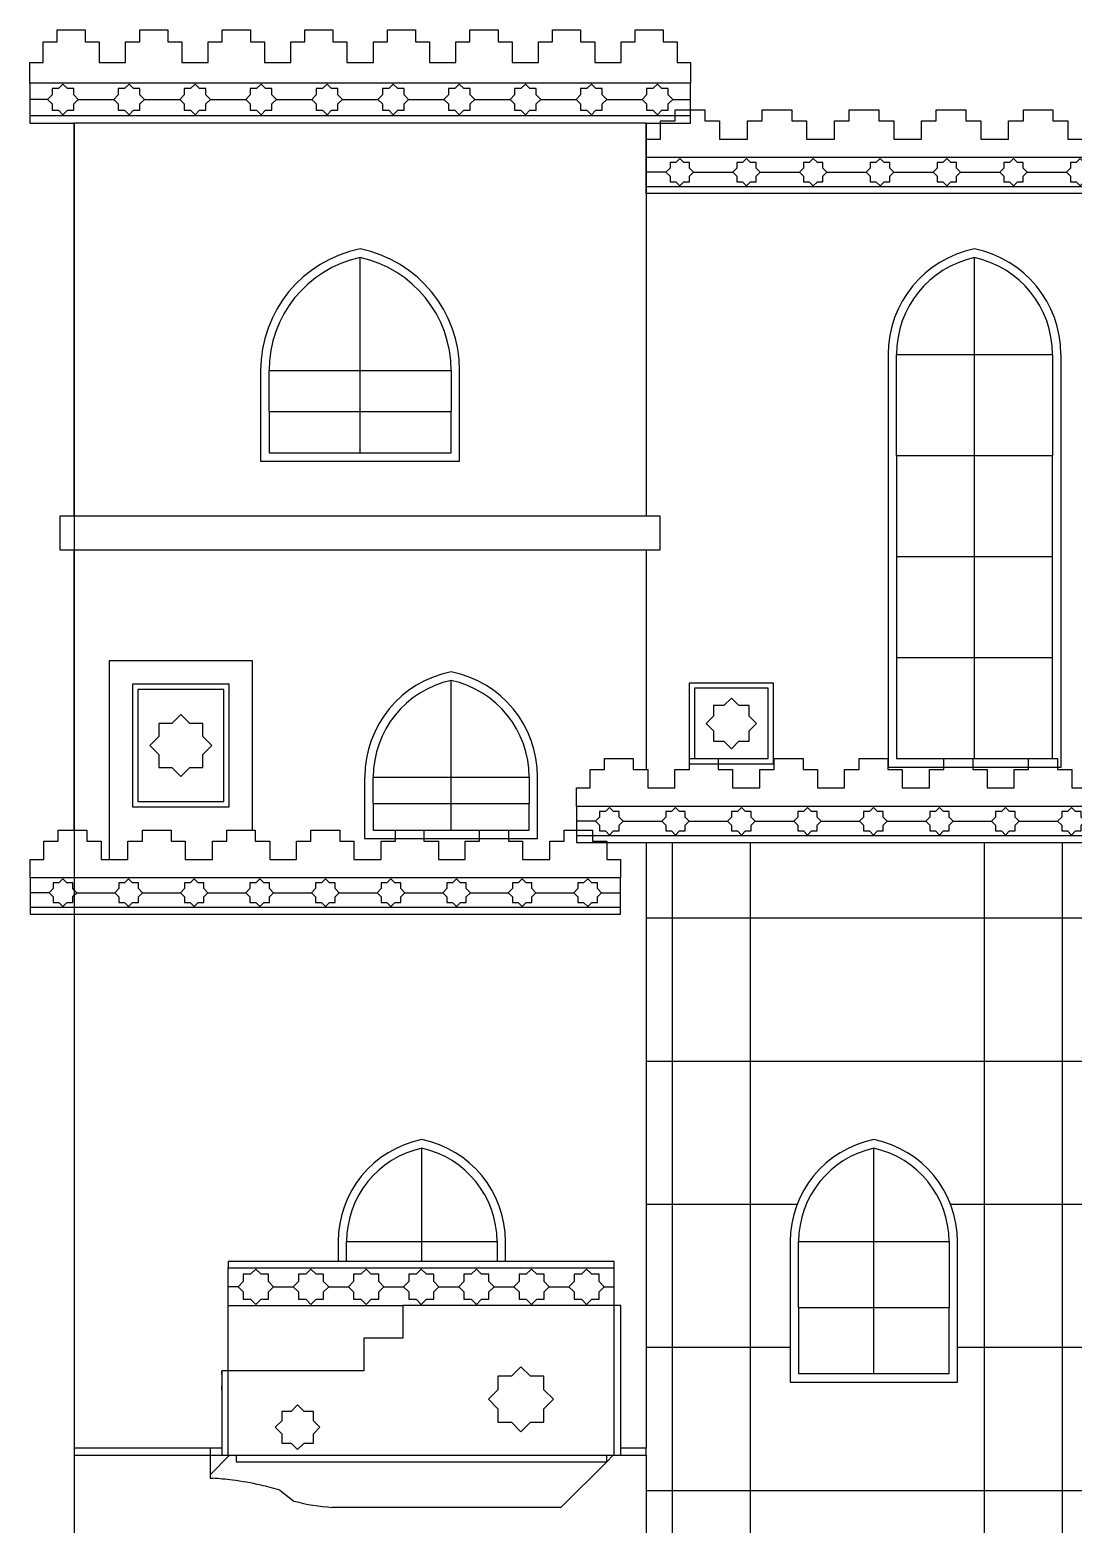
# Model space of a CAD drawing. Header units: inches. Extents: x 323.8 to 359.6, y 89.7 to 114.
# Drawn here: x 328.59 to 336.62, y 102.55 to 114.04 of the extents above; entities that cross this region are included whole.
import ezdxf

# ---------------------------------------------------------------- set-up
doc = ezdxf.new("R2010")
doc.units = ezdxf.units.IN
for name, color, linetype, lineweight in [('01_ORIGINAL_ENVELOPE', 7, 'Continuous', 25), ('02_ISLAMIC_WINDOWS', 7, 'Continuous', 25), ('03_ISLAMIC_BALCONIES', 7, 'Continuous', 25), ('05_ISLAMIC_FRIEZES', 7, 'Continuous', 25)]:
    doc.layers.add(name, color=color, linetype=linetype, lineweight=lineweight)

msp = doc.modelspace()

# ---------------------------------------------------------------- linework, layer by layer
at = {"layer": '01_ORIGINAL_ENVELOPE'}
for points in [[(328.932, 113.32), (328.932, 110.3)], [(328.934, 113.32), (328.934, 110.3)], [(333.334, 113.32), (328.934, 113.32)], [(333.334, 113.32), (333.334, 110.3)], [(333.334, 113.32), (333.334, 113.32)], [(333.334, 113.197), (333.334, 113.32)], [(333.334, 113.056), (333.334, 113.197)], [(333.334, 112.944), (333.334, 113.056)], [(333.334, 112.831), (333.334, 112.944)], [(337.384, 112.78), (333.334, 112.78), (333.334, 112.831)], [(328.934, 110.3), (328.934, 110.04)], [(328.932, 110.04), (328.932, 107.886)], [(328.934, 110.04), (328.934, 107.886)], [(333.334, 110.04), (333.334, 108.436), (333.334, 108.352)], [(330.305, 107.886), (330.305, 109.187), (329.204, 109.187), (329.204, 107.886), (329.204, 107.66)], [(328.934, 107.886), (328.934, 107.518)], [(333.334, 107.79), (333.334, 107.211)], [(333.334, 107.79), (333.534, 107.79)], [(333.534, 107.211), (333.534, 107.79)], [(333.534, 107.79), (334.134, 107.79)], [(334.134, 107.211), (334.134, 107.79)], [(334.134, 107.79), (335.934, 107.79)], [(335.934, 107.211), (335.934, 107.79)], [(335.934, 107.79), (336.534, 107.79)], [(336.534, 107.211), (336.534, 107.79)], [(336.534, 107.79), (337.009, 107.79)], [(328.934, 107.518), (328.934, 107.425)], [(328.934, 107.425), (328.934, 107.385)], [(328.934, 107.385), (328.934, 107.292)], [(328.934, 107.292), (328.934, 107.24)], [(328.934, 107.24), (328.934, 93.187)], [(328.934, 107.24), (328.934, 103.136)], [(333.334, 107.211), (333.334, 106.111)], [(333.334, 107.211), (333.534, 107.211)], [(333.534, 106.111), (333.534, 107.211)], [(333.534, 107.211), (334.134, 107.211)], [(334.134, 106.111), (334.134, 107.211)], [(334.134, 107.211), (335.934, 107.211)], [(335.934, 106.111), (335.934, 107.211)], [(335.934, 107.211), (336.534, 107.211)], [(336.534, 106.111), (336.534, 107.211)], [(336.534, 107.211), (337.009, 107.211)], [(333.334, 106.111), (333.334, 105.011)], [(333.334, 106.111), (333.534, 106.111)], [(333.534, 105.011), (333.534, 106.111)], [(333.534, 106.111), (334.134, 106.111)], [(334.134, 105.011), (334.134, 106.111)], [(334.134, 106.111), (335.934, 106.111)], [(335.934, 105.011), (335.934, 106.111)], [(335.934, 106.111), (336.534, 106.111)], [(336.534, 105.011), (336.534, 106.111)], [(336.534, 106.111), (337.009, 106.111)], [(333.334, 105.011), (333.334, 103.911)], [(333.334, 105.011), (333.534, 105.011)], [(333.534, 103.911), (333.534, 105.011)], [(333.534, 105.011), (334.134, 105.011)], [(334.134, 103.911), (334.134, 105.011)], [(334.134, 105.011), (334.494, 105.011)], [(335.674, 105.011), (335.934, 105.011)], [(335.934, 103.911), (335.934, 105.011)], [(335.934, 105.011), (336.534, 105.011)], [(336.534, 103.911), (336.534, 105.011)], [(336.534, 105.011), (337.009, 105.011)], [(333.334, 103.911), (333.334, 103.136)], [(333.334, 103.911), (333.534, 103.911)], [(333.534, 102.811), (333.534, 103.911)], [(333.534, 103.911), (334.134, 103.911)], [(334.134, 102.811), (334.134, 103.911)], [(334.134, 103.911), (334.44, 103.911)], [(335.727, 103.911), (335.934, 103.911)], [(335.934, 102.811), (335.934, 103.911)], [(335.934, 103.911), (336.534, 103.911)], [(336.534, 102.811), (336.534, 103.911)], [(336.534, 103.911), (337.009, 103.911)], [(330.069, 103.701), (330.069, 103.731)], [(330.069, 103.581), (330.069, 103.611)], [(328.934, 103.136), (328.934, 103.081)], [(329.979, 103.136), (328.934, 103.136)], [(328.934, 103.081), (328.934, 99.842)], [(328.934, 103.081), (329.979, 103.081)], [(329.979, 103.136), (329.979, 103.081)], [(330.069, 103.136), (329.979, 103.136)], [(330.129, 103.081), (329.979, 102.931)], [(329.979, 103.081), (329.979, 102.931)], [(329.979, 103.081), (330.069, 103.081)], [(330.069, 103.081), (330.119, 103.081)], [(330.119, 103.081), (330.129, 103.081)], [(330.129, 103.081), (330.179, 103.081)], [(330.179, 103.081), (333.029, 103.081)], [(330.179, 103.081), (330.179, 103.031), (333.029, 103.031)], [(333.029, 103.031), (332.676, 102.678), (332.385, 102.678), (330.919, 102.68)], [(333.079, 103.081), (333.029, 103.031)], [(333.029, 103.031), (333.029, 103.081)], [(333.029, 103.081), (333.079, 103.081)], [(333.079, 103.081), (333.087, 103.081)], [(333.087, 103.081), (333.134, 103.081), (333.137, 103.081)], [(333.334, 103.136), (333.137, 103.136)], [(333.137, 103.081), (333.334, 103.081)], [(333.334, 103.081), (333.334, 103.136)], [(333.334, 103.081), (333.334, 102.811)], [(329.979, 102.931), (329.979, 102.904), (330, 102.904)], [(330.515, 102.813), (330.624, 102.728)], [(333.334, 102.811), (333.334, 101.711)], [(333.334, 102.811), (333.534, 102.811)], [(333.534, 101.711), (333.534, 102.811)], [(333.534, 102.811), (334.134, 102.811)], [(334.134, 101.711), (334.134, 102.811)], [(334.134, 102.811), (335.934, 102.811)], [(335.934, 101.711), (335.934, 102.811)], [(335.934, 102.811), (336.534, 102.811)], [(336.534, 101.711), (336.534, 102.811)], [(336.534, 102.811), (337.009, 102.811)]]:
    msp.add_lwpolyline(points, dxfattribs=at)
for centre, radius, start, end in [((329.864, 100.643), 2.265, 82.7285, 86.5498), ((329.864, 100.643), 2.265, 77.1298, 82.7285), ((329.864, 100.643), 2.265, 73.2903, 77.1298), ((331.002, 104.105), 1.427, 254.6742, 266.6642)]:
    msp.add_arc(centre, radius, start, end, dxfattribs=at)
at = {"layer": '02_ISLAMIC_WINDOWS'}
for points in [[(331.133, 111.419), (331.133, 112.287)], [(335.858, 111.543), (335.858, 112.287)], [(335.193, 111.543), (335.193, 108.371), (335.622, 108.371)], [(335.258, 110.766), (335.258, 111.543), (335.858, 111.543)], [(335.858, 110.766), (335.858, 111.543)], [(335.858, 111.543), (336.458, 111.543), (336.458, 110.766)], [(336.496, 108.371), (336.523, 108.371), (336.523, 111.543)], [(330.368, 111.419), (330.368, 110.722), (331.898, 110.722), (331.898, 111.419)], [(330.433, 111.103), (330.433, 111.419), (331.133, 111.419)], [(331.133, 111.103), (331.133, 111.419)], [(331.133, 111.419), (331.833, 111.419), (331.833, 111.103)], [(330.433, 111.103), (331.133, 111.103)], [(330.433, 111.103), (330.433, 110.787), (331.133, 110.787)], [(331.133, 110.787), (331.833, 110.787), (331.833, 111.103)], [(331.133, 110.787), (331.133, 111.103)], [(331.133, 111.103), (331.833, 111.103)], [(335.258, 110.766), (335.258, 109.99)], [(335.258, 110.766), (335.858, 110.766)], [(335.858, 109.99), (335.858, 110.766)], [(335.858, 110.766), (336.458, 110.766)], [(336.458, 109.99), (336.458, 110.766)], [(335.258, 109.99), (335.258, 109.213)], [(335.258, 109.99), (335.858, 109.99)], [(335.858, 109.213), (335.858, 109.99)], [(335.858, 109.99), (336.458, 109.99)], [(336.458, 109.213), (336.458, 109.99)], [(335.258, 109.213), (335.858, 109.213)], [(335.258, 109.213), (335.258, 108.436), (335.622, 108.436)], [(335.858, 108.436), (335.858, 109.213)], [(335.858, 109.213), (336.458, 109.213)], [(336.458, 108.436), (336.458, 109.213)], [(331.833, 108.293), (331.833, 109.037)], [(333.886, 108.396), (334.311, 108.396), (334.311, 109.016), (333.664, 109.016), (333.664, 108.396), (333.665, 108.396)], [(333.886, 108.436), (334.271, 108.436), (334.271, 108.976), (333.704, 108.976), (333.704, 108.436)], [(333.704, 108.436), (333.704, 108.436), (333.886, 108.436)], [(335.622, 108.436), (335.844, 108.436)], [(335.844, 108.436), (335.858, 108.436)], [(335.858, 108.436), (336.274, 108.436)], [(336.274, 108.436), (336.458, 108.436), (336.458, 108.436)], [(333.665, 108.396), (333.886, 108.396)], [(335.622, 108.371), (335.844, 108.371)], [(335.844, 108.371), (336.274, 108.371)], [(336.274, 108.371), (336.496, 108.371)], [(331.168, 108.293), (331.168, 107.821), (331.404, 107.821)], [(331.233, 108.09), (331.233, 108.293), (331.833, 108.293)], [(331.833, 108.09), (331.833, 108.293)], [(331.833, 108.293), (332.433, 108.293), (332.433, 108.09)], [(332.273, 107.821), (332.498, 107.821), (332.498, 108.293)], [(331.233, 108.09), (331.833, 108.09)], [(331.233, 108.09), (331.233, 107.886), (331.404, 107.886)], [(331.833, 107.886), (331.833, 108.09)], [(331.833, 108.09), (332.433, 108.09)], [(332.273, 107.886), (332.433, 107.886), (332.433, 108.09)], [(331.404, 107.886), (331.624, 107.886)], [(331.624, 107.886), (331.833, 107.886)], [(331.833, 107.886), (332.052, 107.886)], [(332.052, 107.886), (332.273, 107.886)], [(331.404, 107.821), (331.624, 107.821)], [(331.624, 107.821), (332.052, 107.821)], [(332.052, 107.821), (332.273, 107.821)], [(331.608, 104.723), (331.608, 105.44)], [(335.084, 104.723), (335.084, 105.44)], [(330.964, 104.723), (330.964, 104.571)], [(331.029, 104.571), (331.029, 104.723), (331.608, 104.723)], [(331.608, 104.571), (331.608, 104.723)], [(331.608, 104.723), (332.186, 104.723), (332.186, 104.571)], [(332.251, 104.571), (332.251, 104.723)], [(334.44, 104.723), (334.44, 103.911)], [(334.505, 104.216), (334.505, 104.723), (335.084, 104.723)], [(335.084, 104.216), (335.084, 104.723)], [(335.084, 104.723), (335.662, 104.723), (335.662, 104.216)], [(335.727, 103.911), (335.727, 104.723)], [(334.505, 104.216), (335.084, 104.216)], [(334.505, 104.216), (334.505, 103.708), (335.084, 103.708)], [(335.084, 103.708), (335.662, 103.708), (335.662, 104.216)], [(335.084, 103.708), (335.084, 104.216)], [(335.084, 104.216), (335.662, 104.216)], [(334.44, 103.911), (334.44, 103.643), (335.727, 103.643), (335.727, 103.911)]]:
    msp.add_lwpolyline(points, dxfattribs=at)
for points in [[(329.384, 108.066), (330.125, 108.066), (330.125, 109.007), (329.384, 109.007)], [(329.424, 108.106), (330.085, 108.106), (330.085, 108.967), (329.424, 108.967)], [(333.793, 108.706), (333.85, 108.649), (333.85, 108.569), (333.931, 108.569), (333.988, 108.512), (334.045, 108.569), (334.125, 108.569), (334.125, 108.649), (334.182, 108.706), (334.125, 108.763), (334.125, 108.844), (334.045, 108.844), (333.988, 108.901), (333.931, 108.844), (333.85, 108.844), (333.85, 108.763)], [(329.516, 108.537), (329.586, 108.467), (329.586, 108.368), (329.685, 108.368), (329.755, 108.298), (329.824, 108.368), (329.923, 108.368), (329.923, 108.467), (329.993, 108.537), (329.923, 108.606), (329.923, 108.705), (329.824, 108.705), (329.755, 108.775), (329.685, 108.705), (329.586, 108.705), (329.586, 108.606)]]:
    msp.add_lwpolyline(points, close=True, dxfattribs=at)
for centre, radius, start, end in [((331.321, 111.419), 0.953, 101.3853, 180), ((330.945, 111.419), 0.953, 0, 78.6147), ((336.019, 111.543), 0.826, 101.2557, 180), ((335.696, 111.543), 0.826, 0, 78.7443), ((331.321, 111.419), 0.888, 102.231, 180), ((330.945, 111.419), 0.888, 0, 77.769), ((336.019, 111.543), 0.761, 102.231, 180), ((335.696, 111.543), 0.761, 0, 77.769), ((331.995, 108.293), 0.826, 101.2557, 180), ((331.995, 108.293), 0.761, 102.231, 180), ((331.672, 108.293), 0.826, 0, 78.7443), ((331.672, 108.293), 0.761, 0, 77.769), ((331.763, 104.723), 0.799, 101.2224, 180), ((331.763, 104.723), 0.734, 102.231, 180), ((331.452, 104.723), 0.799, 0, 78.7776), ((331.452, 104.723), 0.734, 0, 77.769), ((335.239, 104.723), 0.799, 101.2224, 180), ((335.239, 104.723), 0.734, 102.231, 180), ((334.928, 104.723), 0.799, 0, 78.7776), ((334.928, 104.723), 0.734, 0, 77.769)]:
    msp.add_arc(centre, radius, start, end, dxfattribs=at)
at = {"layer": '03_ISLAMIC_BALCONIES'}
for points in [[(330.964, 104.571), (330.119, 104.571), (330.119, 104.521)], [(330.119, 104.376), (330.119, 104.521)], [(330.119, 104.521), (333.087, 104.521)], [(331.029, 104.571), (330.964, 104.571)], [(331.608, 104.571), (331.029, 104.571)], [(332.186, 104.571), (331.608, 104.571)], [(332.251, 104.571), (332.186, 104.571)], [(333.087, 104.521), (333.087, 104.571), (332.251, 104.571)], [(333.087, 104.376), (333.087, 104.521)], [(330.468, 104.376), (330.428, 104.416), (330.428, 104.472), (330.371, 104.472), (330.331, 104.512), (330.291, 104.472), (330.235, 104.472), (330.235, 104.416), (330.195, 104.376)], [(330.892, 104.376), (330.852, 104.416), (330.852, 104.472), (330.795, 104.472), (330.755, 104.512), (330.715, 104.472), (330.659, 104.472), (330.659, 104.416), (330.619, 104.376)], [(331.316, 104.376), (331.276, 104.416), (331.276, 104.472), (331.219, 104.472), (331.179, 104.512), (331.139, 104.472), (331.083, 104.472), (331.083, 104.416), (331.043, 104.376)], [(331.739, 104.376), (331.7, 104.416), (331.7, 104.472), (331.643, 104.472), (331.603, 104.512), (331.563, 104.472), (331.507, 104.472), (331.507, 104.416), (331.467, 104.376)], [(332.163, 104.376), (332.124, 104.416), (332.124, 104.472), (332.067, 104.472), (332.027, 104.512), (331.987, 104.472), (331.931, 104.472), (331.931, 104.416), (331.891, 104.376)], [(332.587, 104.376), (332.548, 104.416), (332.548, 104.472), (332.491, 104.472), (332.451, 104.512), (332.411, 104.472), (332.355, 104.472), (332.355, 104.416), (332.315, 104.376)], [(333.011, 104.376), (332.972, 104.416), (332.972, 104.472), (332.915, 104.472), (332.875, 104.512), (332.835, 104.472), (332.779, 104.472), (332.779, 104.416), (332.739, 104.376)], [(330.119, 104.231), (330.119, 104.376)], [(330.195, 104.376), (330.119, 104.376)], [(330.195, 104.376), (330.235, 104.336), (330.235, 104.28), (330.291, 104.28), (330.331, 104.24), (330.371, 104.28), (330.428, 104.28), (330.428, 104.336), (330.468, 104.376)], [(330.468, 104.376), (330.543, 104.376), (330.619, 104.376)], [(330.619, 104.376), (330.659, 104.336), (330.659, 104.28), (330.715, 104.28), (330.755, 104.24), (330.795, 104.28), (330.852, 104.28), (330.852, 104.336), (330.892, 104.376)], [(330.892, 104.376), (330.967, 104.376), (331.043, 104.376)], [(331.043, 104.376), (331.083, 104.336), (331.083, 104.28), (331.139, 104.28), (331.179, 104.24), (331.219, 104.28), (331.276, 104.28), (331.276, 104.336), (331.316, 104.376)], [(331.316, 104.376), (331.391, 104.376), (331.467, 104.376)], [(331.467, 104.376), (331.507, 104.336), (331.507, 104.28), (331.563, 104.28), (331.603, 104.24), (331.643, 104.28), (331.7, 104.28), (331.7, 104.336), (331.739, 104.376)], [(331.739, 104.376), (331.815, 104.376), (331.891, 104.376)], [(331.891, 104.376), (331.931, 104.336), (331.931, 104.28), (331.987, 104.28), (332.027, 104.24), (332.067, 104.28), (332.124, 104.28), (332.124, 104.336), (332.163, 104.376)], [(332.163, 104.376), (332.239, 104.376), (332.315, 104.376)], [(332.315, 104.376), (332.355, 104.336), (332.355, 104.28), (332.411, 104.28), (332.451, 104.24), (332.491, 104.28), (332.548, 104.28), (332.548, 104.336), (332.587, 104.376)], [(332.587, 104.376), (332.663, 104.376), (332.739, 104.376)], [(332.739, 104.376), (332.779, 104.336), (332.779, 104.28), (332.835, 104.28), (332.875, 104.24), (332.915, 104.28), (332.972, 104.28), (332.972, 104.336), (333.011, 104.376)], [(333.011, 104.376), (333.087, 104.376)], [(333.087, 104.231), (333.087, 104.376)], [(331.462, 104.231), (331.462, 103.981), (331.161, 103.981), (331.161, 103.731), (330.119, 103.731)], [(330.119, 103.731), (330.119, 104.231)], [(330.119, 104.231), (331.462, 104.231)], [(333.087, 104.231), (331.462, 104.231)], [(333.087, 103.081), (333.087, 104.231)], [(333.137, 103.136), (333.137, 104.231), (333.087, 104.231)], [(330.119, 103.731), (330.069, 103.731), (330.069, 103.136)], [(330.119, 103.081), (330.119, 103.731)], [(330.069, 103.136), (330.069, 103.081)], [(333.137, 103.081), (333.137, 103.136)]]:
    msp.add_lwpolyline(points, dxfattribs=at)
for points in [[(332.12, 103.511), (332.193, 103.438), (332.193, 103.334), (332.297, 103.334), (332.37, 103.261), (332.443, 103.334), (332.547, 103.334), (332.547, 103.438), (332.62, 103.511), (332.547, 103.584), (332.547, 103.688), (332.443, 103.688), (332.37, 103.761), (332.297, 103.688), (332.193, 103.688), (332.193, 103.584)], [(330.48, 103.296), (330.531, 103.246), (330.531, 103.174), (330.602, 103.174), (330.652, 103.124), (330.703, 103.174), (330.774, 103.174), (330.774, 103.246), (330.824, 103.296), (330.774, 103.346), (330.774, 103.418), (330.703, 103.418), (330.652, 103.468), (330.602, 103.418), (330.531, 103.418), (330.531, 103.346)]]:
    msp.add_lwpolyline(points, close=True, dxfattribs=at)
at = {"layer": '05_ISLAMIC_FRIEZES'}
for points in [[(328.594, 113.628), (328.594, 113.786), (328.695, 113.786), (328.695, 113.944), (328.803, 113.944), (328.803, 114.037), (329.019, 114.037), (329.019, 113.944), (329.127, 113.944), (329.127, 113.786), (329.229, 113.786), (329.33, 113.786), (329.33, 113.944), (329.438, 113.944), (329.438, 114.037), (329.654, 114.037), (329.654, 113.944), (329.762, 113.944), (329.762, 113.786), (329.864, 113.786), (329.965, 113.786), (329.965, 113.944), (330.073, 113.944), (330.073, 114.037), (330.289, 114.037), (330.289, 113.944), (330.397, 113.944), (330.397, 113.786), (330.499, 113.786), (330.6, 113.786), (330.6, 113.944), (330.708, 113.944), (330.708, 114.037), (330.924, 114.037), (330.924, 113.944), (331.032, 113.944), (331.032, 113.786), (331.134, 113.786), (331.235, 113.786), (331.235, 113.944), (331.343, 113.944), (331.343, 114.037), (331.559, 114.037), (331.559, 113.944), (331.667, 113.944), (331.667, 113.786), (331.769, 113.786), (331.87, 113.786), (331.87, 113.944), (331.978, 113.944), (331.978, 114.037), (332.194, 114.037), (332.194, 113.944), (332.302, 113.944), (332.302, 113.786), (332.404, 113.786), (332.505, 113.786), (332.505, 113.944), (332.613, 113.944), (332.613, 114.037), (332.829, 114.037), (332.829, 113.944), (332.937, 113.944), (332.937, 113.786), (333.039, 113.786), (333.14, 113.786), (333.14, 113.944), (333.248, 113.944), (333.248, 114.037), (333.464, 114.037), (333.464, 113.944), (333.572, 113.944), (333.572, 113.786), (333.674, 113.786), (333.674, 113.628)], [(328.594, 113.628), (328.594, 113.503)], [(333.674, 113.628), (328.594, 113.628)], [(328.966, 113.503), (328.931, 113.537), (328.931, 113.586), (328.882, 113.586), (328.848, 113.621), (328.813, 113.586), (328.764, 113.586), (328.764, 113.537), (328.73, 113.503)], [(329.474, 113.503), (329.439, 113.537), (329.439, 113.586), (329.39, 113.586), (329.356, 113.621), (329.321, 113.586), (329.272, 113.586), (329.272, 113.537), (329.238, 113.503)], [(329.982, 113.503), (329.947, 113.537), (329.947, 113.586), (329.898, 113.586), (329.864, 113.621), (329.829, 113.586), (329.78, 113.586), (329.78, 113.537), (329.746, 113.503)], [(330.49, 113.503), (330.455, 113.537), (330.455, 113.586), (330.406, 113.586), (330.372, 113.621), (330.337, 113.586), (330.288, 113.586), (330.288, 113.537), (330.254, 113.503)], [(330.998, 113.503), (330.963, 113.537), (330.963, 113.586), (330.914, 113.586), (330.88, 113.621), (330.845, 113.586), (330.796, 113.586), (330.796, 113.537), (330.762, 113.503)], [(331.506, 113.503), (331.471, 113.537), (331.471, 113.586), (331.422, 113.586), (331.388, 113.621), (331.353, 113.586), (331.304, 113.586), (331.304, 113.537), (331.27, 113.503)], [(332.014, 113.503), (331.979, 113.537), (331.979, 113.586), (331.93, 113.586), (331.896, 113.621), (331.861, 113.586), (331.812, 113.586), (331.812, 113.537), (331.778, 113.503)], [(332.522, 113.503), (332.487, 113.537), (332.487, 113.586), (332.438, 113.586), (332.404, 113.621), (332.369, 113.586), (332.32, 113.586), (332.32, 113.537), (332.286, 113.503)], [(333.03, 113.503), (332.995, 113.537), (332.995, 113.586), (332.946, 113.586), (332.912, 113.621), (332.877, 113.586), (332.828, 113.586), (332.828, 113.537), (332.794, 113.503)], [(333.538, 113.503), (333.503, 113.537), (333.503, 113.586), (333.454, 113.586), (333.42, 113.621), (333.385, 113.586), (333.336, 113.586), (333.336, 113.537), (333.302, 113.503)], [(333.674, 113.503), (333.674, 113.628)], [(328.594, 113.503), (328.594, 113.377)], [(328.73, 113.503), (328.594, 113.503)], [(328.73, 113.503), (328.764, 113.468), (328.764, 113.419), (328.813, 113.419), (328.848, 113.385), (328.882, 113.419), (328.931, 113.419), (328.931, 113.468), (328.966, 113.503)], [(328.966, 113.503), (329.102, 113.503), (329.238, 113.503)], [(329.238, 113.503), (329.272, 113.468), (329.272, 113.419), (329.321, 113.419), (329.356, 113.385), (329.39, 113.419), (329.439, 113.419), (329.439, 113.468), (329.474, 113.503)], [(329.474, 113.503), (329.61, 113.503), (329.746, 113.503)], [(329.746, 113.503), (329.78, 113.468), (329.78, 113.419), (329.829, 113.419), (329.864, 113.385), (329.898, 113.419), (329.947, 113.419), (329.947, 113.468), (329.982, 113.503)], [(329.982, 113.503), (330.118, 113.503), (330.254, 113.503)], [(330.254, 113.503), (330.288, 113.468), (330.288, 113.419), (330.337, 113.419), (330.372, 113.385), (330.406, 113.419), (330.455, 113.419), (330.455, 113.468), (330.49, 113.503)], [(330.49, 113.503), (330.626, 113.503), (330.762, 113.503)], [(330.762, 113.503), (330.796, 113.468), (330.796, 113.419), (330.845, 113.419), (330.88, 113.385), (330.914, 113.419), (330.963, 113.419), (330.963, 113.468), (330.998, 113.503)], [(330.998, 113.503), (331.134, 113.503), (331.27, 113.503)], [(331.27, 113.503), (331.304, 113.468), (331.304, 113.419), (331.353, 113.419), (331.388, 113.385), (331.422, 113.419), (331.471, 113.419), (331.471, 113.468), (331.506, 113.503)], [(331.506, 113.503), (331.642, 113.503), (331.778, 113.503)], [(331.778, 113.503), (331.812, 113.468), (331.812, 113.419), (331.861, 113.419), (331.896, 113.385), (331.93, 113.419), (331.979, 113.419), (331.979, 113.468), (332.014, 113.503)], [(332.014, 113.503), (332.15, 113.503), (332.286, 113.503)], [(332.286, 113.503), (332.32, 113.468), (332.32, 113.419), (332.369, 113.419), (332.404, 113.385), (332.438, 113.419), (332.487, 113.419), (332.487, 113.468), (332.522, 113.503)], [(332.522, 113.503), (332.658, 113.503), (332.794, 113.503)], [(332.794, 113.503), (332.828, 113.468), (332.828, 113.419), (332.877, 113.419), (332.912, 113.385), (332.946, 113.419), (332.995, 113.419), (332.995, 113.468), (333.03, 113.503)], [(333.03, 113.503), (333.166, 113.503), (333.302, 113.503)], [(333.302, 113.503), (333.336, 113.468), (333.336, 113.419), (333.385, 113.419), (333.42, 113.385), (333.454, 113.419), (333.503, 113.419), (333.503, 113.468), (333.538, 113.503)], [(333.538, 113.503), (333.674, 113.503)], [(333.674, 113.422), (333.674, 113.503)], [(333.555, 113.377), (328.594, 113.377)], [(328.594, 113.377), (328.594, 113.32), (328.932, 113.32)], [(333.442, 113.32), (333.674, 113.32), (333.674, 113.377)], [(333.442, 113.32), (333.442, 113.339), (333.555, 113.339), (333.555, 113.377)], [(333.555, 113.377), (333.555, 113.422), (333.674, 113.422)], [(333.674, 113.377), (333.555, 113.377)], [(333.674, 113.377), (333.674, 113.422)], [(333.674, 113.422), (333.783, 113.422), (333.783, 113.339), (333.897, 113.339), (333.897, 113.197), (334.004, 113.197), (334.111, 113.197), (334.111, 113.339), (334.225, 113.339), (334.225, 113.422), (334.453, 113.422), (334.453, 113.339), (334.566, 113.339), (334.566, 113.197), (334.674, 113.197), (334.781, 113.197), (334.781, 113.339), (334.895, 113.339), (334.895, 113.422), (335.122, 113.422), (335.122, 113.339), (335.236, 113.339), (335.236, 113.197), (335.343, 113.197), (335.45, 113.197), (335.45, 113.339), (335.564, 113.339), (335.564, 113.422), (335.792, 113.422), (335.792, 113.339), (335.906, 113.339), (335.906, 113.197), (336.013, 113.197), (336.12, 113.197), (336.12, 113.339), (336.234, 113.339), (336.234, 113.422), (336.461, 113.422), (336.461, 113.339), (336.575, 113.339), (336.575, 113.197), (336.682, 113.197)], [(328.932, 113.32), (328.934, 113.32)], [(333.334, 113.197), (333.442, 113.197), (333.442, 113.32)], [(333.334, 113.32), (333.442, 113.32)], [(348.734, 113.056), (333.334, 113.056)], [(333.697, 112.944), (333.666, 112.975), (333.666, 113.018), (333.622, 113.018), (333.591, 113.049), (333.56, 113.018), (333.516, 113.018), (333.516, 112.975), (333.485, 112.944)], [(334.21, 112.944), (334.179, 112.975), (334.179, 113.018), (334.135, 113.018), (334.104, 113.049), (334.074, 113.018), (334.03, 113.018), (334.03, 112.975), (333.999, 112.944)], [(334.723, 112.944), (334.692, 112.975), (334.692, 113.018), (334.649, 113.018), (334.618, 113.049), (334.587, 113.018), (334.543, 113.018), (334.543, 112.975), (334.512, 112.944)], [(335.237, 112.944), (335.206, 112.975), (335.206, 113.018), (335.162, 113.018), (335.131, 113.049), (335.1, 113.018), (335.056, 113.018), (335.056, 112.975), (335.025, 112.944)], [(335.75, 112.944), (335.719, 112.975), (335.719, 113.018), (335.675, 113.018), (335.644, 113.049), (335.614, 113.018), (335.57, 113.018), (335.57, 112.975), (335.539, 112.944)], [(336.263, 112.944), (336.232, 112.975), (336.232, 113.018), (336.189, 113.018), (336.158, 113.049), (336.127, 113.018), (336.083, 113.018), (336.083, 112.975), (336.052, 112.944)], [(336.777, 112.944), (336.746, 112.975), (336.746, 113.018), (336.702, 113.018), (336.671, 113.049), (336.64, 113.018), (336.596, 113.018), (336.596, 112.975), (336.565, 112.944)], [(333.485, 112.944), (333.334, 112.944)], [(333.485, 112.944), (333.516, 112.913), (333.516, 112.869), (333.56, 112.869), (333.591, 112.838), (333.622, 112.869), (333.666, 112.869), (333.666, 112.913), (333.697, 112.944)], [(333.697, 112.944), (333.848, 112.944), (333.999, 112.944)], [(333.999, 112.944), (334.03, 112.913), (334.03, 112.869), (334.074, 112.869), (334.104, 112.838), (334.135, 112.869), (334.179, 112.869), (334.179, 112.913), (334.21, 112.944)], [(334.21, 112.944), (334.361, 112.944), (334.512, 112.944)], [(334.512, 112.944), (334.543, 112.913), (334.543, 112.869), (334.587, 112.869), (334.618, 112.838), (334.649, 112.869), (334.692, 112.869), (334.692, 112.913), (334.723, 112.944)], [(334.723, 112.944), (334.874, 112.944), (335.025, 112.944)], [(335.025, 112.944), (335.056, 112.913), (335.056, 112.869), (335.1, 112.869), (335.131, 112.838), (335.162, 112.869), (335.206, 112.869), (335.206, 112.913), (335.237, 112.944)], [(335.237, 112.944), (335.388, 112.944), (335.539, 112.944)], [(335.539, 112.944), (335.57, 112.913), (335.57, 112.869), (335.614, 112.869), (335.644, 112.838), (335.675, 112.869), (335.719, 112.869), (335.719, 112.913), (335.75, 112.944)], [(335.75, 112.944), (335.901, 112.944), (336.052, 112.944)], [(336.052, 112.944), (336.083, 112.913), (336.083, 112.869), (336.127, 112.869), (336.158, 112.838), (336.189, 112.869), (336.232, 112.869), (336.232, 112.913), (336.263, 112.944)], [(336.263, 112.944), (336.414, 112.944), (336.565, 112.944)], [(336.565, 112.944), (336.596, 112.913), (336.596, 112.869), (336.64, 112.869), (336.671, 112.838), (336.702, 112.869), (336.746, 112.869), (336.746, 112.913), (336.777, 112.944)], [(348.734, 112.831), (333.334, 112.831)], [(328.932, 110.3), (328.825, 110.3), (328.825, 110.04), (328.932, 110.04)], [(328.934, 110.3), (328.932, 110.3)], [(333.334, 110.3), (328.934, 110.3)], [(333.334, 110.04), (333.441, 110.04), (333.441, 110.3), (333.334, 110.3)], [(328.932, 110.04), (328.934, 110.04)], [(328.934, 110.04), (333.334, 110.04)], [(332.797, 108.068), (332.797, 108.21), (332.901, 108.21), (332.901, 108.352), (333.012, 108.352), (333.012, 108.436), (333.234, 108.436), (333.234, 108.352), (333.334, 108.352)], [(333.665, 108.396), (333.665, 108.436), (333.704, 108.436)], [(333.704, 108.436), (333.886, 108.436), (333.886, 108.436)], [(333.886, 108.436), (333.886, 108.396)], [(333.886, 108.396), (333.886, 108.352), (333.997, 108.352), (333.997, 108.21), (334.102, 108.21), (334.206, 108.21), (334.206, 108.352), (334.317, 108.352), (334.317, 108.436), (334.539, 108.436), (334.539, 108.352), (334.65, 108.352), (334.65, 108.21), (334.754, 108.21), (334.859, 108.21), (334.859, 108.352), (334.97, 108.352), (334.97, 108.436), (335.191, 108.436), (335.191, 108.352), (335.302, 108.352), (335.302, 108.21), (335.407, 108.21), (335.511, 108.21), (335.511, 108.352), (335.622, 108.352), (335.622, 108.371)], [(335.622, 108.371), (335.622, 108.436)], [(335.622, 108.436), (335.622, 108.436), (335.844, 108.436), (335.844, 108.436)], [(335.844, 108.436), (335.844, 108.371)], [(336.274, 108.371), (336.274, 108.436)], [(336.274, 108.436), (336.274, 108.436), (336.458, 108.436)], [(336.458, 108.436), (336.496, 108.436), (336.496, 108.371)], [(336.496, 108.371), (336.496, 108.352), (336.607, 108.352), (336.607, 108.21), (336.712, 108.21), (336.816, 108.21), (336.816, 108.352), (336.927, 108.352), (336.927, 108.436), (337.149, 108.436), (337.149, 108.352), (337.26, 108.352), (337.26, 108.21), (337.364, 108.21), (337.364, 108.068)], [(333.334, 108.352), (333.345, 108.352), (333.345, 108.21), (333.449, 108.21), (333.554, 108.21), (333.554, 108.352), (333.665, 108.352), (333.665, 108.396)], [(335.844, 108.371), (335.844, 108.352), (335.955, 108.352), (335.955, 108.21), (336.059, 108.21), (336.163, 108.21), (336.163, 108.352), (336.274, 108.352), (336.274, 108.371)], [(332.797, 108.068), (332.797, 107.955)], [(337.364, 108.068), (332.797, 108.068)], [(333.157, 107.955), (333.126, 107.986), (333.126, 108.03), (333.082, 108.03), (333.051, 108.061), (333.019, 108.03), (332.975, 108.03), (332.975, 107.986), (332.944, 107.955)], [(333.664, 107.955), (333.633, 107.986), (333.633, 108.03), (333.589, 108.03), (333.558, 108.061), (333.527, 108.03), (333.483, 108.03), (333.483, 107.986), (333.452, 107.955)], [(334.172, 107.955), (334.141, 107.986), (334.141, 108.03), (334.097, 108.03), (334.066, 108.061), (334.034, 108.03), (333.99, 108.03), (333.99, 107.986), (333.959, 107.955)], [(334.679, 107.955), (334.648, 107.986), (334.648, 108.03), (334.604, 108.03), (334.573, 108.061), (334.542, 108.03), (334.498, 108.03), (334.498, 107.986), (334.467, 107.955)], [(335.187, 107.955), (335.156, 107.986), (335.156, 108.03), (335.112, 108.03), (335.08, 108.061), (335.049, 108.03), (335.005, 108.03), (335.005, 107.986), (334.974, 107.955)], [(335.694, 107.955), (335.663, 107.986), (335.663, 108.03), (335.619, 108.03), (335.588, 108.061), (335.557, 108.03), (335.513, 108.03), (335.513, 107.986), (335.482, 107.955)], [(336.202, 107.955), (336.17, 107.986), (336.17, 108.03), (336.126, 108.03), (336.095, 108.061), (336.064, 108.03), (336.02, 108.03), (336.02, 107.986), (335.989, 107.955)], [(336.709, 107.955), (336.678, 107.986), (336.678, 108.03), (336.634, 108.03), (336.603, 108.061), (336.572, 108.03), (336.528, 108.03), (336.528, 107.986), (336.497, 107.955)], [(328.596, 107.518), (328.596, 107.66), (328.7, 107.66), (328.7, 107.802), (328.81, 107.802), (328.81, 107.886), (328.932, 107.886)], [(328.932, 107.886), (328.934, 107.886)], [(328.934, 107.886), (329.031, 107.886), (329.031, 107.802), (329.141, 107.802), (329.141, 107.66), (329.204, 107.66)], [(329.204, 107.66), (329.245, 107.66), (329.348, 107.66), (329.348, 107.802), (329.459, 107.802), (329.459, 107.886), (329.679, 107.886), (329.679, 107.802), (329.789, 107.802), (329.789, 107.66), (329.893, 107.66), (329.997, 107.66), (329.997, 107.802), (330.107, 107.802), (330.107, 107.886), (330.305, 107.886)], [(330.305, 107.886), (330.327, 107.886), (330.327, 107.802), (330.438, 107.802), (330.438, 107.66), (330.541, 107.66), (330.645, 107.66), (330.645, 107.802), (330.755, 107.802), (330.755, 107.886), (330.976, 107.886), (330.976, 107.802), (331.086, 107.802), (331.086, 107.66), (331.19, 107.66), (331.294, 107.66), (331.294, 107.802), (331.404, 107.802), (331.404, 107.821)], [(331.404, 107.821), (331.404, 107.886)], [(331.404, 107.886), (331.404, 107.886), (331.624, 107.886), (331.624, 107.886)], [(331.624, 107.886), (331.624, 107.821)], [(332.052, 107.821), (332.052, 107.886)], [(332.052, 107.886), (332.052, 107.886), (332.273, 107.886), (332.273, 107.886)], [(332.273, 107.886), (332.273, 107.821)], [(332.273, 107.821), (332.273, 107.802), (332.383, 107.802), (332.383, 107.66), (332.487, 107.66), (332.591, 107.66), (332.591, 107.802), (332.701, 107.802), (332.701, 107.886), (332.797, 107.886)], [(332.797, 107.955), (332.797, 107.886)], [(332.944, 107.955), (332.797, 107.955)], [(332.797, 107.886), (332.797, 107.842)], [(332.797, 107.886), (332.921, 107.886), (332.921, 107.842)], [(332.944, 107.955), (332.975, 107.924), (332.975, 107.88), (333.019, 107.88), (333.051, 107.848), (333.082, 107.88), (333.126, 107.88), (333.126, 107.924), (333.157, 107.955)], [(333.157, 107.955), (333.304, 107.955), (333.452, 107.955)], [(333.452, 107.955), (333.483, 107.924), (333.483, 107.88), (333.527, 107.88), (333.558, 107.848), (333.589, 107.88), (333.633, 107.88), (333.633, 107.924), (333.664, 107.955)], [(333.664, 107.955), (333.812, 107.955), (333.959, 107.955)], [(333.959, 107.955), (333.99, 107.924), (333.99, 107.88), (334.034, 107.88), (334.066, 107.848), (334.097, 107.88), (334.141, 107.88), (334.141, 107.924), (334.172, 107.955)], [(334.172, 107.955), (334.319, 107.955), (334.467, 107.955)], [(334.467, 107.955), (334.498, 107.924), (334.498, 107.88), (334.542, 107.88), (334.573, 107.848), (334.604, 107.88), (334.648, 107.88), (334.648, 107.924), (334.679, 107.955)], [(334.679, 107.955), (334.827, 107.955), (334.974, 107.955)], [(334.974, 107.955), (335.005, 107.924), (335.005, 107.88), (335.049, 107.88), (335.08, 107.848), (335.112, 107.88), (335.156, 107.88), (335.156, 107.924), (335.187, 107.955)], [(335.187, 107.955), (335.334, 107.955), (335.482, 107.955)], [(335.482, 107.955), (335.513, 107.924), (335.513, 107.88), (335.557, 107.88), (335.588, 107.848), (335.619, 107.88), (335.663, 107.88), (335.663, 107.924), (335.694, 107.955)], [(335.694, 107.955), (335.842, 107.955), (335.989, 107.955)], [(335.989, 107.955), (336.02, 107.924), (336.02, 107.88), (336.064, 107.88), (336.095, 107.848), (336.126, 107.88), (336.17, 107.88), (336.17, 107.924), (336.202, 107.955)], [(336.202, 107.955), (336.349, 107.955), (336.497, 107.955)], [(336.497, 107.955), (336.528, 107.924), (336.528, 107.88), (336.572, 107.88), (336.603, 107.848), (336.634, 107.88), (336.678, 107.88), (336.678, 107.924), (336.709, 107.955)], [(331.624, 107.821), (331.624, 107.802), (331.735, 107.802), (331.735, 107.66), (331.838, 107.66), (331.942, 107.66), (331.942, 107.802), (332.052, 107.802), (332.052, 107.821)], [(332.921, 107.842), (332.797, 107.842)], [(332.797, 107.842), (332.797, 107.79), (333.031, 107.79)], [(337.364, 107.842), (332.921, 107.842)], [(332.921, 107.842), (332.921, 107.802), (333.031, 107.802), (333.031, 107.79)], [(333.031, 107.79), (333.334, 107.79)], [(333.031, 107.79), (333.031, 107.66), (333.135, 107.66), (333.135, 107.518)], [(328.596, 107.518), (328.596, 107.405)], [(328.934, 107.518), (328.596, 107.518)], [(328.934, 107.425), (328.923, 107.436), (328.923, 107.48), (328.879, 107.48), (328.848, 107.511), (328.817, 107.48), (328.773, 107.48), (328.773, 107.436), (328.742, 107.405)], [(333.135, 107.518), (328.934, 107.518)], [(329.459, 107.405), (329.428, 107.436), (329.428, 107.48), (329.384, 107.48), (329.353, 107.511), (329.321, 107.48), (329.277, 107.48), (329.277, 107.436), (329.246, 107.405)], [(329.963, 107.405), (329.932, 107.436), (329.932, 107.48), (329.888, 107.48), (329.857, 107.511), (329.826, 107.48), (329.782, 107.48), (329.782, 107.436), (329.751, 107.405)], [(330.468, 107.405), (330.436, 107.436), (330.436, 107.48), (330.392, 107.48), (330.361, 107.511), (330.33, 107.48), (330.286, 107.48), (330.286, 107.436), (330.255, 107.405)], [(330.972, 107.405), (330.941, 107.436), (330.941, 107.48), (330.897, 107.48), (330.866, 107.511), (330.835, 107.48), (330.791, 107.48), (330.791, 107.436), (330.759, 107.405)], [(331.476, 107.405), (331.445, 107.436), (331.445, 107.48), (331.401, 107.48), (331.37, 107.511), (331.339, 107.48), (331.295, 107.48), (331.295, 107.436), (331.264, 107.405)], [(331.981, 107.405), (331.949, 107.436), (331.949, 107.48), (331.905, 107.48), (331.874, 107.511), (331.843, 107.48), (331.799, 107.48), (331.799, 107.436), (331.768, 107.405)], [(332.485, 107.405), (332.454, 107.436), (332.454, 107.48), (332.41, 107.48), (332.379, 107.511), (332.348, 107.48), (332.304, 107.48), (332.304, 107.436), (332.272, 107.405)], [(332.989, 107.405), (332.958, 107.436), (332.958, 107.48), (332.914, 107.48), (332.883, 107.511), (332.852, 107.48), (332.808, 107.48), (332.808, 107.436), (332.777, 107.405)], [(333.135, 107.405), (333.135, 107.518)], [(328.596, 107.405), (328.596, 107.292)], [(328.742, 107.405), (328.596, 107.405)], [(328.742, 107.405), (328.773, 107.374), (328.773, 107.33), (328.817, 107.33), (328.848, 107.298), (328.879, 107.33), (328.923, 107.33), (328.923, 107.374), (328.934, 107.385)], [(328.954, 107.405), (328.934, 107.425)], [(328.934, 107.385), (328.954, 107.405)], [(328.954, 107.405), (329.1, 107.405), (329.246, 107.405)], [(329.246, 107.405), (329.277, 107.374), (329.277, 107.33), (329.321, 107.33), (329.353, 107.298), (329.384, 107.33), (329.428, 107.33), (329.428, 107.374), (329.459, 107.405)], [(329.459, 107.405), (329.605, 107.405), (329.751, 107.405)], [(329.751, 107.405), (329.782, 107.374), (329.782, 107.33), (329.826, 107.33), (329.857, 107.298), (329.888, 107.33), (329.932, 107.33), (329.932, 107.374), (329.963, 107.405)], [(329.963, 107.405), (330.109, 107.405), (330.255, 107.405)], [(330.255, 107.405), (330.286, 107.374), (330.286, 107.33), (330.33, 107.33), (330.361, 107.298), (330.392, 107.33), (330.436, 107.33), (330.436, 107.374), (330.468, 107.405)], [(330.468, 107.405), (330.613, 107.405), (330.759, 107.405)], [(330.759, 107.405), (330.791, 107.374), (330.791, 107.33), (330.835, 107.33), (330.866, 107.298), (330.897, 107.33), (330.941, 107.33), (330.941, 107.374), (330.972, 107.405)], [(330.972, 107.405), (331.118, 107.405), (331.264, 107.405)], [(331.264, 107.405), (331.295, 107.374), (331.295, 107.33), (331.339, 107.33), (331.37, 107.298), (331.401, 107.33), (331.445, 107.33), (331.445, 107.374), (331.476, 107.405)], [(331.476, 107.405), (331.622, 107.405), (331.768, 107.405)], [(331.768, 107.405), (331.799, 107.374), (331.799, 107.33), (331.843, 107.33), (331.874, 107.298), (331.905, 107.33), (331.949, 107.33), (331.949, 107.374), (331.981, 107.405)], [(331.981, 107.405), (332.127, 107.405), (332.272, 107.405)], [(332.272, 107.405), (332.304, 107.374), (332.304, 107.33), (332.348, 107.33), (332.379, 107.298), (332.41, 107.33), (332.454, 107.33), (332.454, 107.374), (332.485, 107.405)], [(332.485, 107.405), (332.631, 107.405), (332.777, 107.405)], [(332.777, 107.405), (332.808, 107.374), (332.808, 107.33), (332.852, 107.33), (332.883, 107.298), (332.914, 107.33), (332.958, 107.33), (332.958, 107.374), (332.989, 107.405)], [(332.989, 107.405), (333.135, 107.405)], [(333.135, 107.292), (333.135, 107.405)], [(328.934, 107.292), (328.596, 107.292)], [(328.596, 107.292), (328.596, 107.24), (328.934, 107.24)], [(328.934, 107.24), (333.134, 107.24), (333.135, 107.24), (333.135, 107.292)], [(333.135, 107.292), (328.934, 107.292)], [(328.934, 107.24), (328.934, 107.24)]]:
    msp.add_lwpolyline(points, dxfattribs=at)

doc.saveas('drawing.dxf')
